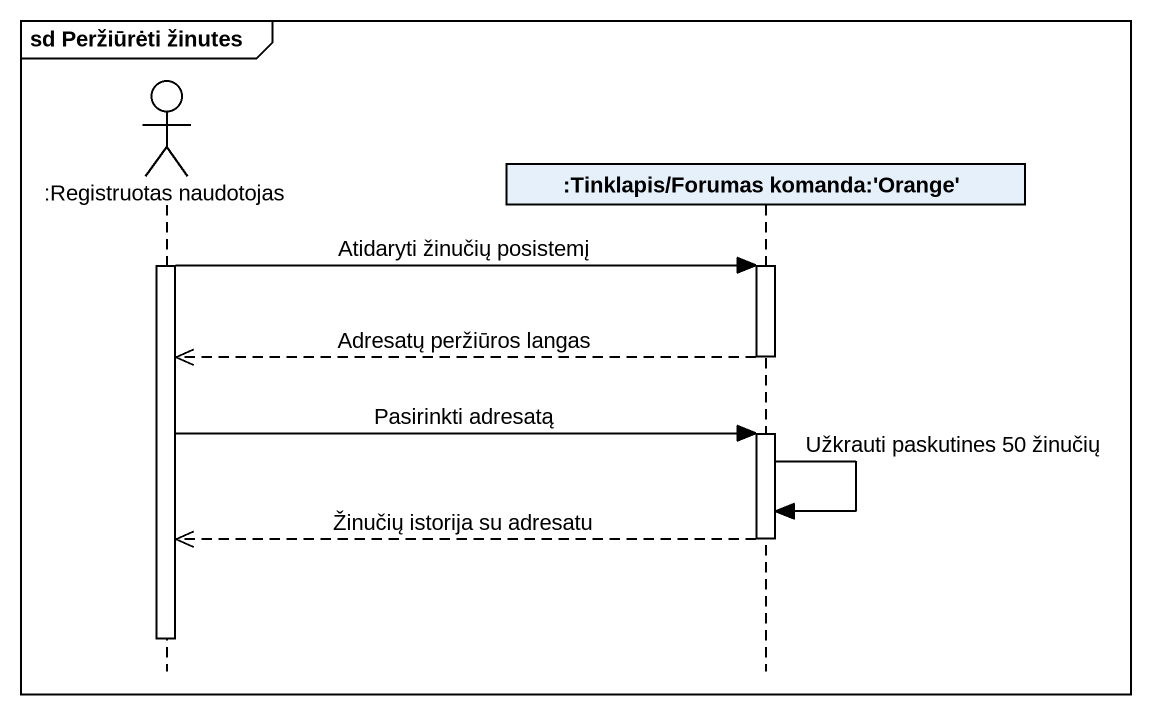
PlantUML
@startuml
mainframe sd Peržiūrėti žinutes
hide footbox
actor ":Registruotas naudotojas" as Registruotas_naudotojas
participant ":Tinklapis/Forumas komanda:'Orange'" as Tinklapis_Forumas_komanda

activate Registruotas_naudotojas
Registruotas_naudotojas -> Tinklapis_Forumas_komanda : Atidaryti žinučių posistemį
activate Tinklapis_Forumas_komanda
Tinklapis_Forumas_komanda -->> Registruotas_naudotojas : Adresatų peržiūros langas
deactivate Tinklapis_Forumas_komanda
Registruotas_naudotojas -> Tinklapis_Forumas_komanda : Pasirinkti adresatą
activate Tinklapis_Forumas_komanda
Tinklapis_Forumas_komanda -> Tinklapis_Forumas_komanda : Užkrauti paskutines 50 žinučių
Tinklapis_Forumas_komanda -->> Registruotas_naudotojas : Žinučių istorija su adresatu
deactivate Tinklapis_Forumas_komanda
deactivate Registruotas_naudotojas
@enduml
